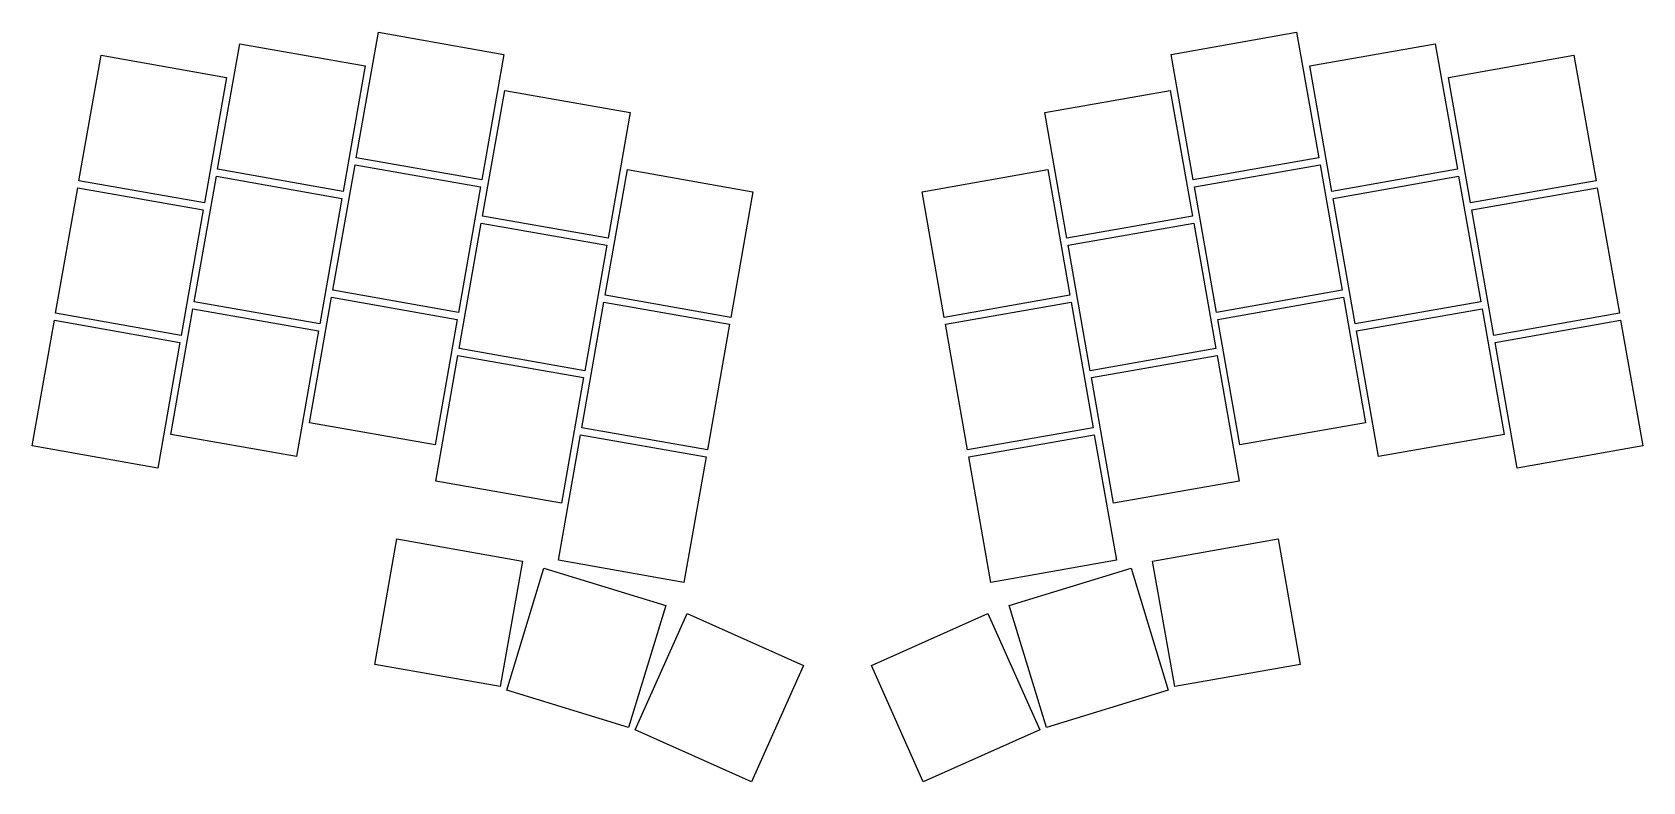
# Model space of a CAD drawing. Header units: millimetres. Extents: x -10 to 217, y -55 to 51.
import ezdxf

# ---------------------------------------------------------------- set-up
doc = ezdxf.new("R2010")
doc.units = ezdxf.units.MM

msp = doc.modelspace()

# ---------------------------------------------------------------- linework, layer by layer
for p, q in [((35.33, 33.37), (38.46, 51.1)), ((38.46, 51.1), (56.18, 47.97)), ((150.41, 47.97), (168.14, 51.1)), ((168.14, 51.1), (171.27, 33.37)), ((-3.83, 30.12), (-0.7, 47.85)), ((-0.7, 47.85), (17.02, 44.72)), ((15.75, 31.75), (18.88, 49.47)), ((18.88, 49.47), (36.6, 46.35)), ((56.18, 47.97), (53.06, 30.25)), ((153.54, 30.25), (150.41, 47.97)), ((169.99, 46.35), (187.72, 49.47)), ((187.72, 49.47), (190.85, 31.75)), ((189.57, 44.72), (207.3, 47.85)), ((207.3, 47.85), (210.43, 30.12)), ((36.6, 46.35), (33.48, 28.62)), ((173.12, 28.62), (169.99, 46.35)), ((17.02, 44.72), (13.9, 27)), ((192.7, 27), (189.57, 44.72)), ((53.17, 25.15), (56.3, 42.87)), ((56.3, 42.87), (74.03, 39.75)), ((132.57, 39.75), (150.3, 42.87)), ((150.3, 42.87), (153.42, 25.15)), ((74.03, 39.75), (70.9, 22.02)), ((135.7, 22.02), (132.57, 39.75)), ((32.03, 14.66), (35.16, 32.39)), ((35.16, 32.39), (52.88, 29.26)), ((53.06, 30.25), (35.33, 33.37)), ((171.27, 33.37), (153.54, 30.25)), ((153.71, 29.26), (171.44, 32.39)), ((171.44, 32.39), (174.57, 14.66)), ((13.9, 27), (-3.83, 30.12)), ((12.45, 13.04), (15.58, 30.76)), ((15.58, 30.76), (33.31, 27.64)), ((33.48, 28.62), (15.75, 31.75)), ((70.5, 13.97), (73.62, 31.7)), ((73.62, 31.7), (91.35, 28.57)), ((115.25, 28.57), (132.98, 31.7)), ((132.98, 31.7), (136.1, 13.97)), ((190.85, 31.75), (173.12, 28.62)), ((173.29, 27.64), (191.02, 30.76)), ((191.02, 30.76), (194.15, 13.04)), ((210.43, 30.12), (192.7, 27)), ((-7.13, 11.41), (-4, 29.14)), ((-4, 29.14), (13.73, 26.01)), ((33.31, 27.64), (30.18, 9.91)), ((52.88, 29.26), (49.76, 11.53)), ((91.35, 28.57), (88.22, 10.84)), ((118.38, 10.84), (115.25, 28.57)), ((156.84, 11.53), (153.71, 29.26)), ((176.42, 9.91), (173.29, 27.64)), ((192.87, 26.01), (210.6, 29.14)), ((210.6, 29.14), (213.73, 11.41)), ((13.73, 26.01), (10.6, 8.29)), ((70.9, 22.02), (53.17, 25.15)), ((153.42, 25.15), (135.7, 22.02)), ((196, 8.29), (192.87, 26.01)), ((49.88, 6.44), (53, 24.16)), ((53, 24.16), (70.73, 21.04)), ((135.87, 21.04), (153.6, 24.16)), ((153.6, 24.16), (156.72, 6.44)), ((70.73, 21.04), (67.6, 3.31)), ((139, 3.31), (135.87, 21.04)), ((28.73, -4.05), (31.86, 13.68)), ((31.86, 13.68), (49.59, 10.55)), ((49.76, 11.53), (32.03, 14.66)), ((88.22, 10.84), (70.5, 13.97)), ((136.1, 13.97), (118.38, 10.84)), ((174.57, 14.66), (156.84, 11.53)), ((157.01, 10.55), (174.74, 13.68)), ((174.74, 13.68), (177.87, -4.05)), ((10.6, 8.29), (-7.13, 11.41)), ((9.15, -5.68), (12.28, 12.05)), ((12.28, 12.05), (30.01, 8.93)), ((30.18, 9.91), (12.45, 13.04)), ((67.2, -4.74), (70.32, 12.99)), ((70.32, 12.99), (88.05, 9.86)), ((118.55, 9.86), (136.28, 12.99)), ((136.28, 12.99), (139.4, -4.74)), ((194.15, 13.04), (176.42, 9.91)), ((176.59, 8.93), (194.32, 12.05)), ((194.32, 12.05), (197.45, -5.68)), ((213.73, 11.41), (196, 8.29)), ((-10.43, -7.3), (-7.3, 10.43)), ((-7.3, 10.43), (10.43, 7.3)), ((49.59, 10.55), (46.46, -7.18)), ((88.05, 9.86), (84.92, -7.87)), ((121.67, -7.87), (118.55, 9.86)), ((160.14, -7.18), (157.01, 10.55)), ((196.17, 7.3), (213.9, 10.43)), ((213.9, 10.43), (217.02, -7.3)), ((10.43, 7.3), (7.3, -10.43)), ((30.01, 8.93), (26.88, -8.8)), ((179.72, -8.8), (176.59, 8.93)), ((199.3, -10.43), (196.17, 7.3)), ((46.58, -12.27), (49.7, 5.45)), ((49.7, 5.45), (67.43, 2.33)), ((67.6, 3.31), (49.88, 6.44)), ((156.72, 6.44), (139, 3.31)), ((139.17, 2.33), (156.9, 5.45)), ((156.9, 5.45), (160.02, -12.27)), ((67.43, 2.33), (64.3, -15.4)), ((142.3, -15.4), (139.17, 2.33)), ((46.46, -7.18), (28.73, -4.05)), ((177.87, -4.05), (160.14, -7.18)), ((26.88, -8.8), (9.15, -5.68)), ((63.9, -23.45), (67.02, -5.73)), ((67.02, -5.73), (84.75, -8.85)), ((84.92, -7.87), (67.2, -4.74)), ((139.4, -4.74), (121.67, -7.87)), ((121.85, -8.85), (139.57, -5.73)), ((139.57, -5.73), (142.7, -23.45)), ((197.45, -5.68), (179.72, -8.8)), ((7.3, -10.43), (-10.43, -7.3)), ((84.75, -8.85), (81.62, -26.58)), ((124.97, -26.58), (121.85, -8.85)), ((217.02, -7.3), (199.3, -10.43)), ((64.3, -15.4), (46.58, -12.27)), ((160.02, -12.27), (142.3, -15.4)), ((37.95, -38.17), (41.07, -20.44)), ((41.07, -20.44), (58.8, -23.57)), ((147.8, -23.57), (165.52, -20.44)), ((165.52, -20.44), (168.65, -38.17)), ((58.8, -23.57), (55.67, -41.3)), ((56.58, -41.8), (61.84, -24.58)), ((61.84, -24.58), (79.06, -29.84)), ((81.62, -26.58), (63.9, -23.45)), ((142.7, -23.45), (124.97, -26.58)), ((127.54, -29.84), (144.75, -24.58)), ((144.75, -24.58), (150.02, -41.8)), ((150.92, -41.3), (147.8, -23.57)), ((79.06, -29.84), (73.79, -47.06)), ((74.73, -47.41), (82.05, -30.96)), ((82.05, -30.96), (98.49, -38.29)), ((108.1, -38.29), (124.55, -30.96)), ((124.55, -30.96), (131.87, -47.41)), ((132.8, -47.06), (127.54, -29.84)), ((55.67, -41.3), (37.95, -38.17)), ((98.49, -38.29), (91.17, -54.73)), ((115.42, -54.73), (108.1, -38.29)), ((168.65, -38.17), (150.92, -41.3)), ((73.79, -47.06), (56.58, -41.8)), ((150.02, -41.8), (132.8, -47.06)), ((91.17, -54.73), (74.73, -47.41)), ((131.87, -47.41), (115.42, -54.73))]:
    msp.add_line(p, q)

doc.saveas('drawing.dxf')
